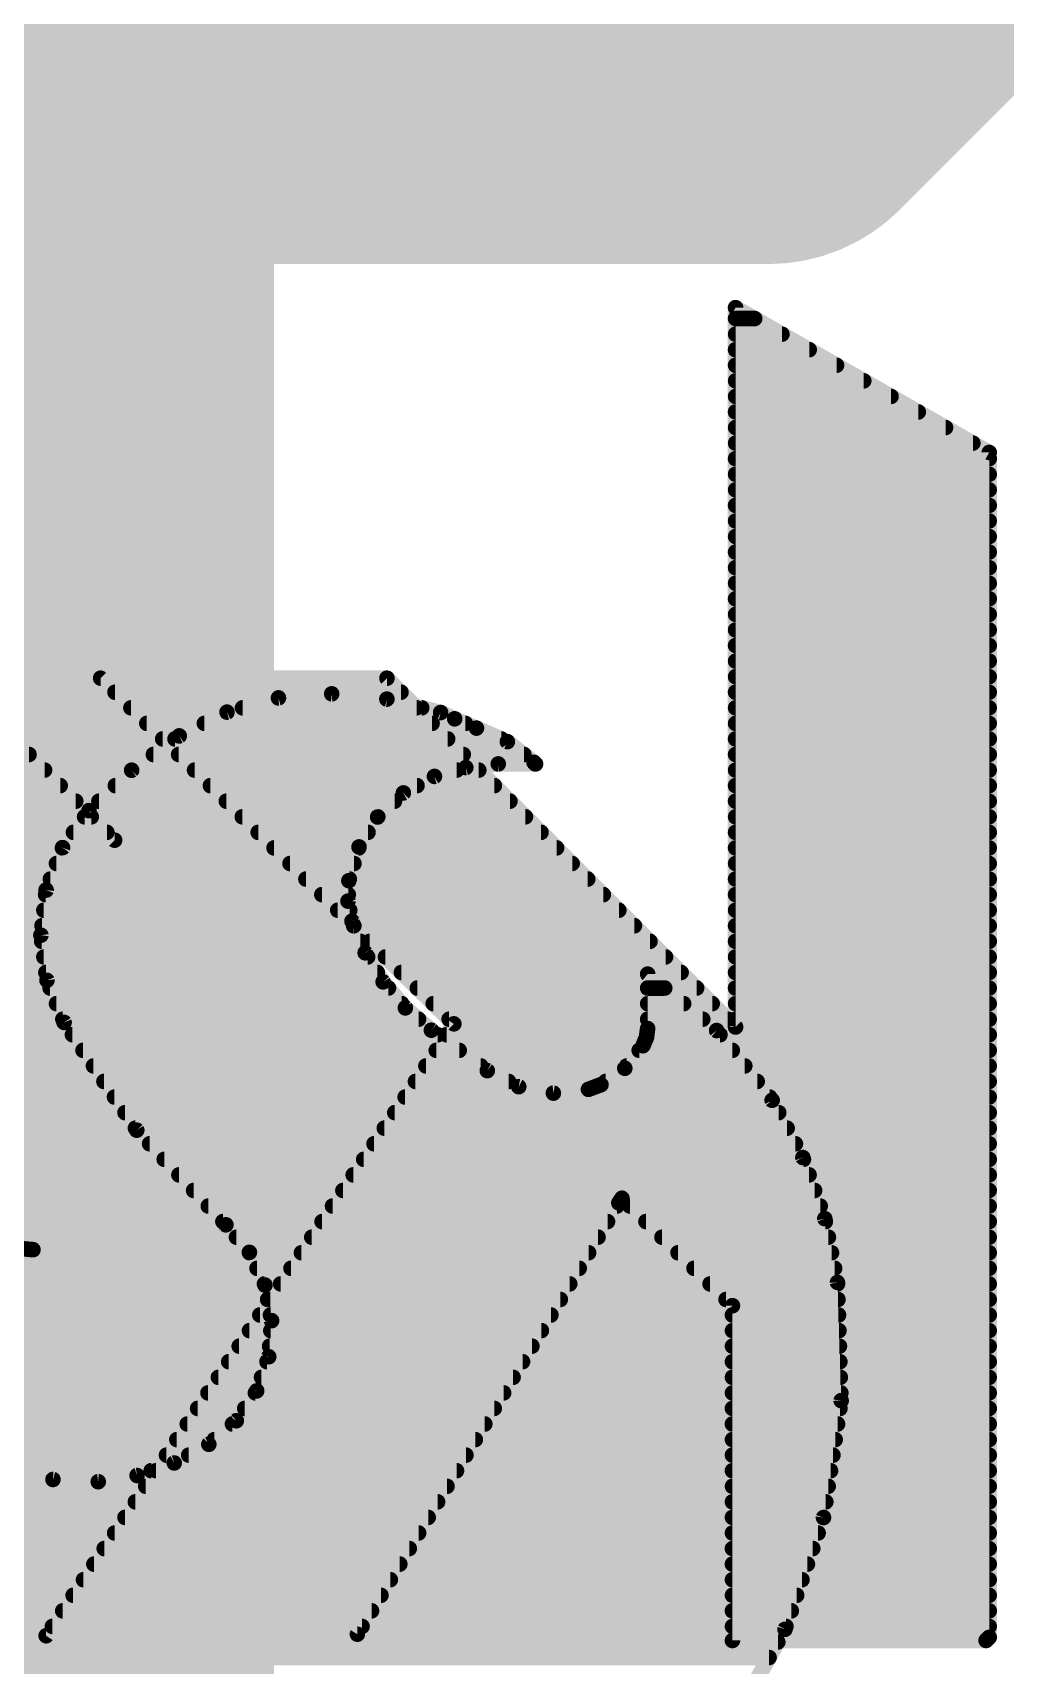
# Model space of a CAD drawing. Extents: x -19.1 to 20.4, y -11.4 to 20.4.
# Drawn here: x 4.991 to 6.578, y 9.792 to 12.455 of the extents above; entities that cross this region are included whole.
import ezdxf

# ---------------------------------------------------------------- set-up
doc = ezdxf.new("R2010")
doc.units = 0
for name, color, linetype in [('1', 12, 'CONTINUOUS'), ('16', 132, 'CONTINUOUS'), ('21', 41, 'CONTINUOUS'), ('22', 40, 'CONTINUOUS')]:
    doc.layers.add(name, color=color, linetype=linetype)

msp = doc.modelspace()

# ---------------------------------------------------------------- linework, layer by layer
at = {"layer": '1', "const_width": 0.6096}
for points in [[(6.1913, 12.3825), (7.7563, 13.9475)], [(2.8575, 12.3825), (6.1913, 12.3825)]]:
    msp.add_lwpolyline(points, dxfattribs=at)
at = {"layer": '1', "const_width": 0.3048}
for points in [[(6.1913, 12.2301, 1), (6.1913, 12.5349)], [(6.0835, 12.4903, 1), (6.2991, 12.2747)]]:
    msp.add_lwpolyline(points, format="xyb", dxfattribs=at)
at = {"layer": '16', "const_width": 0.6096}
msp.add_lwpolyline([(5.08, 7.62), (5.08, 14.605)], dxfattribs=at)
at = {"layer": '21', "const_width": 0.0254}
for points in [[(5.3919, 11.37), (5.3079, 11.3468)], [(5.4788, 11.3766), (5.3919, 11.37)], [(5.5689, 11.3681), (5.4788, 11.3766)], [(5.6566, 11.3461), (5.5689, 11.3681)], [(5.3079, 11.3468), (5.2299, 11.308)], [(5.3332, 11.3538), (5.6258, 11.3538)], [(5.6795, 11.3359), (5.6566, 11.3461)], [(5.7151, 11.3207), (5.6795, 11.3359)], [(5.2299, 11.308), (5.1522, 11.252)], [(5.2709, 11.3284), (5.6971, 11.3284)], [(5.7655, 11.2986), (5.7151, 11.3207)], [(5.223, 11.303), (5.7555, 11.303)], [(5.809, 11.2648), (5.7655, 11.2986)], [(5.1877, 11.2776), (5.7925, 11.2776)], [(5.6465, 11.2419), (5.6977, 11.2564)], [(5.6977, 11.2564), (5.7506, 11.2623)], [(5.7506, 11.2623), (5.8116, 11.2623)], [(5.8115, 11.2623), (5.809, 11.2648)], [(5.8116, 11.2623), (5.8115, 11.2623)], [(5.1522, 11.252), (5.0826, 11.1861)], [(5.1525, 11.2522), (5.6829, 11.2522)], [(5.5957, 11.2149), (5.6465, 11.2419)], [(5.0988, 11.2014), (5.5813, 11.2014)], [(5.1256, 11.2268), (5.6181, 11.2268)], [(5.5537, 11.1757), (5.5957, 11.2149)], [(5.0826, 11.1861), (5.0395, 11.1257)], [(5.0754, 11.176), (5.5541, 11.176)], [(5.5234, 11.1268), (5.5537, 11.1757)], [(5.0572, 11.1506), (5.5381, 11.1506)], [(5.0395, 11.1257), (5.0127, 11.0565)], [(5.0393, 11.1252), (5.5229, 11.1252)], [(5.5068, 11.0718), (5.5234, 11.1268)], [(5.0295, 11.0998), (5.5152, 11.0998)], [(5.0196, 11.0744), (5.5076, 11.0744)], [(5.5054, 11.0384), (5.5068, 11.0718)], [(5.0127, 11.0565), (5.0041, 10.9828)], [(5.0118, 11.049), (5.5058, 11.049)], [(5.0089, 11.0236), (5.5083, 11.0236)], [(5.5119, 11.0057), (5.5054, 11.0384)], [(5.0059, 10.9982), (5.515, 10.9982)], [(5.5334, 10.9542), (5.5119, 11.0057)], [(5.0041, 10.9828), (5.014, 10.9093)], [(5.0054, 10.9728), (5.5256, 10.9728)], [(5.0089, 10.9474), (5.5376, 10.9474)], [(5.5627, 10.9067), (5.5334, 10.9542)], [(5.0123, 10.922), (5.5533, 10.922)], [(5.014, 10.9093), (5.042, 10.8406)], [(6.1071, 10.8273), (5.9945, 10.9194)], [(5.9945, 10.9194), (5.9945, 10.8305)], [(5.0192, 10.8966), (5.5714, 10.8966)], [(5.599, 10.8643), (5.5627, 10.9067)], [(5.9945, 10.8966), (6.0224, 10.8966)], [(5.0295, 10.8712), (5.5931, 10.8712)], [(5.6414, 10.8279), (5.599, 10.8643)], [(5.9945, 10.8712), (6.0534, 10.8712)], [(5.0399, 10.8458), (5.6206, 10.8458)], [(5.042, 10.8406), (5.1606, 10.6648)], [(5.7328, 10.7619), (5.6414, 10.8279)], [(5.9945, 10.8305), (5.9925, 10.816)], [(5.9945, 10.8458), (6.0845, 10.8458)], [(5.0556, 10.8204), (5.6518, 10.8204)], [(5.9868, 10.8025), (5.9572, 10.7658)], [(5.9925, 10.816), (5.9868, 10.8025)], [(5.9931, 10.8204), (6.1126, 10.8204)], [(6.1977, 10.7136), (6.1071, 10.8273)], [(5.0728, 10.795), (5.687, 10.795)], [(5.9807, 10.795), (6.1328, 10.795)], [(5.0899, 10.7696), (5.7221, 10.7696)], [(5.7841, 10.7357), (5.7328, 10.7619)], [(5.9572, 10.7658), (5.9183, 10.739)], [(5.9602, 10.7696), (6.1531, 10.7696)], [(5.107, 10.7442), (5.7675, 10.7442)], [(5.8407, 10.7253), (5.7841, 10.7357)], [(5.8979, 10.7314), (5.8407, 10.7253)], [(5.9183, 10.739), (5.8979, 10.7314)], [(5.9258, 10.7442), (6.1733, 10.7442)], [(5.1242, 10.7188), (6.1936, 10.7188)], [(6.2478, 10.6202), (6.1977, 10.7136)], [(5.1413, 10.6934), (6.2085, 10.6934)], [(5.1584, 10.668), (6.2222, 10.668)], [(5.1606, 10.6648), (5.3061, 10.5104)], [(5.1815, 10.6426), (6.2358, 10.6426)], [(5.2054, 10.6172), (6.2489, 10.6172)], [(6.2836, 10.5204), (6.2478, 10.6202)], [(5.2294, 10.5918), (6.258, 10.5918)], [(5.2533, 10.5664), (6.2671, 10.5664)], [(5.2773, 10.541), (6.2762, 10.541)], [(5.3012, 10.5156), (6.2846, 10.5156)], [(5.3061, 10.5104), (5.3444, 10.4655)], [(6.3043, 10.4164), (6.2836, 10.5204)], [(5.3233, 10.4902), (6.2896, 10.4902)], [(4.9912, 10.4698), (4.9429, 10.4774)], [(4.9735, 10.4715), (4.9912, 10.4698)], [(5.3444, 10.4655), (5.3699, 10.4122)], [(5.3447, 10.4648), (6.2947, 10.4648)], [(5.3569, 10.4394), (6.2997, 10.4394)], [(5.369, 10.414), (6.3044, 10.414)], [(5.3699, 10.4122), (5.3806, 10.3541)], [(6.3103, 10.2236), (6.3043, 10.4164)], [(5.3742, 10.3886), (6.3052, 10.3886)], [(5.3806, 10.3541), (5.376, 10.2952)], [(5.3789, 10.3632), (6.306, 10.3632)], [(5.3794, 10.3378), (6.3068, 10.3378)], [(5.376, 10.2952), (5.3564, 10.2395)], [(5.3774, 10.3124), (6.3076, 10.3124)], [(5.3732, 10.287), (6.3083, 10.287)], [(5.3642, 10.2616), (6.3091, 10.2616)], [(5.3564, 10.2395), (5.323, 10.1908)], [(5.3541, 10.2362), (6.3099, 10.2362)], [(6.2815, 10.0329), (6.3103, 10.2236)], [(5.323, 10.1908), (5.2782, 10.1523)], [(5.3368, 10.2108), (6.3084, 10.2108)], [(5.3168, 10.1854), (6.3045, 10.1854)], [(5.2782, 10.1523), (5.2218, 10.1219)], [(5.2872, 10.16), (6.3007, 10.16)], [(5.0238, 10.095), (4.953, 10.1166)], [(5.2218, 10.1219), (5.1611, 10.1014)], [(5.1842, 10.1092), (6.293, 10.1092)], [(5.2454, 10.1346), (6.2969, 10.1346)], [(4.4451, 10.0838), (6.2892, 10.0838)], [(5.0978, 10.0913), (5.0238, 10.095)], [(5.1611, 10.1014), (5.0978, 10.0913)], [(4.4451, 10.0584), (6.2853, 10.0584)], [(4.4451, 10.033), (6.2815, 10.033)], [(6.2187, 9.8505), (6.2815, 10.0329)], [(4.4451, 10.0076), (6.2728, 10.0076)], [(4.4451, 9.9822), (6.264, 9.9822)], [(4.4451, 9.9568), (6.2553, 9.9568)], [(4.4451, 9.9314), (6.2465, 9.9314)], [(4.4451, 9.906), (6.2378, 9.906)], [(4.4451, 9.8806), (6.229, 9.8806)], [(4.4451, 9.8552), (6.2203, 9.8552)], [(6.124, 9.6824), (6.2187, 9.8505)], [(4.4451, 9.8298), (6.207, 9.8298)], [(4.4451, 9.8044), (6.1927, 9.8044)]]:
    msp.add_lwpolyline(points, dxfattribs=at)
at = {"layer": '21', "const_width": 0.0127}
for points in [[(5.3914, 11.3763, 1), (5.3924, 11.3636)], [(5.3936, 11.3639, 1), (5.3902, 11.3761)], [(5.4794, 11.3829, 1), (5.4782, 11.3703)], [(5.4793, 11.3703, 1), (5.4783, 11.3829)], [(5.5704, 11.3742, 1), (5.5673, 11.3619)], [(5.5682, 11.3617, 1), (5.5695, 11.3744)], [(5.3062, 11.3529, 1), (5.3096, 11.3407)], [(5.3107, 11.3411, 1), (5.3051, 11.3525)], [(5.3332, 11.3601, 1), (5.3332, 11.3475)], [(5.6258, 11.3475, 1), (5.6258, 11.3601)], [(5.6592, 11.3519, 1), (5.654, 11.3403)], [(5.6551, 11.3399, 1), (5.6581, 11.3523)], [(5.682, 11.3417, 1), (5.677, 11.3301)], [(5.6769, 11.3301, 1), (5.6821, 11.3417)], [(5.2271, 11.3137, 1), (5.2327, 11.3023)], [(5.2336, 11.3028, 1), (5.2262, 11.3132)], [(5.2709, 11.3347, 1), (5.2709, 11.3221)], [(5.6971, 11.3221, 1), (5.6971, 11.3347)], [(5.7176, 11.3265, 1), (5.7126, 11.3149)], [(5.7126, 11.3149, 1), (5.7176, 11.3265)], [(5.223, 11.3094, 1), (5.223, 11.2967)], [(5.7555, 11.2967, 1), (5.7555, 11.3094)], [(5.7694, 11.3036, 1), (5.7616, 11.2936)], [(5.763, 11.2928, 1), (5.7681, 11.3044)], [(5.1877, 11.284, 1), (5.1877, 11.2713)], [(5.697, 11.2627, 1), (5.6984, 11.2501)], [(5.6994, 11.2503, 1), (5.696, 11.2625)], [(5.7506, 11.2686, 1), (5.7506, 11.256)], [(5.7513, 11.256, 1), (5.7499, 11.2686)], [(5.7925, 11.2713, 1), (5.7925, 11.284)], [(5.8135, 11.2693, 1), (5.8045, 11.2603)], [(5.8051, 11.2598, 1), (5.8129, 11.2698)], [(5.8115, 11.2686, 1), (5.8115, 11.256)], [(5.807, 11.2578, 1), (5.816, 11.2668)], [(5.8116, 11.256, 1), (5.8116, 11.2686)], [(5.8116, 11.256, 1), (5.8116, 11.2686)], [(5.1485, 11.2571, 1), (5.1559, 11.2468)], [(5.1525, 11.2585, 1), (5.1525, 11.2459)], [(5.1566, 11.2473, 1), (5.1478, 11.2566)], [(5.6448, 11.248, 1), (5.6482, 11.2358)], [(5.6495, 11.2363, 1), (5.6435, 11.2475)], [(5.6829, 11.2459, 1), (5.6829, 11.2585)], [(5.0988, 11.2078, 1), (5.0988, 11.1951)], [(5.1256, 11.2332, 1), (5.1256, 11.2205)], [(5.5813, 11.1951, 1), (5.5813, 11.2078)], [(5.5928, 11.2205, 1), (5.5987, 11.2093)], [(5.6001, 11.2103, 1), (5.5914, 11.2196)], [(5.6181, 11.2205, 1), (5.6181, 11.2332)], [(5.0754, 11.1823, 1), (5.0754, 11.1697)], [(5.0782, 11.1907, 1), (5.087, 11.1815)], [(5.0878, 11.1824, 1), (5.0774, 11.1898)], [(5.5591, 11.1723, 1), (5.5483, 11.179)], [(5.5541, 11.1697, 1), (5.5541, 11.1823)], [(5.0572, 11.157, 1), (5.0572, 11.1443)], [(5.5381, 11.1443, 1), (5.5381, 11.157)], [(5.5494, 11.1803, 1), (5.5581, 11.171)], [(5.0393, 11.1316, 1), (5.0393, 11.1189)], [(5.0343, 11.1294, 1), (5.0446, 11.122)], [(5.0454, 11.1234, 1), (5.0335, 11.128)], [(5.518, 11.1302, 1), (5.5288, 11.1235)], [(5.5295, 11.125, 1), (5.5173, 11.1287)], [(5.5229, 11.1189, 1), (5.5229, 11.1316)], [(5.0295, 11.1061, 1), (5.0295, 11.0935)], [(5.5152, 11.0935, 1), (5.5152, 11.1061)], [(5.0196, 11.0808, 1), (5.0196, 11.0681)], [(5.5131, 11.0715, 1), (5.5005, 11.0721)], [(5.5076, 11.0681, 1), (5.5076, 11.0808)], [(5.0118, 11.0554, 1), (5.0118, 11.0427)], [(5.019, 11.0558, 1), (5.0064, 11.0573)], [(5.0068, 11.0588, 1), (5.0187, 11.0542)], [(5.5007, 11.0736, 1), (5.5129, 11.07)], [(5.5058, 11.0427, 1), (5.5058, 11.0554)], [(5.0089, 11.0299, 1), (5.0089, 11.0173)], [(5.499, 11.0387, 1), (5.5117, 11.0382)], [(5.5116, 11.0397, 1), (5.4992, 11.0372)], [(5.5083, 11.0173, 1), (5.5083, 11.0299)], [(5.0059, 11.0046, 1), (5.0059, 10.9919)], [(5.5178, 11.0081, 1), (5.506, 11.0033)], [(5.5057, 11.0045, 1), (5.5181, 11.0069)], [(5.515, 10.9919, 1), (5.515, 11.0046)], [(5.0104, 10.9837, 1), (4.9978, 10.982)], [(4.9978, 10.9836, 1), (5.0104, 10.9821)], [(5.0054, 10.9792, 1), (5.0054, 10.9665)], [(5.5256, 10.9665, 1), (5.5256, 10.9792)], [(5.0089, 10.9537, 1), (5.0089, 10.9411)], [(5.5388, 10.9575, 1), (5.528, 10.9509)], [(5.5275, 10.9517, 1), (5.5392, 10.9566)], [(5.5376, 10.9411, 1), (5.5376, 10.9537)], [(5.0123, 10.9284, 1), (5.0123, 10.9157)], [(5.0199, 10.9117, 1), (5.0082, 10.9069)], [(5.5533, 10.9157, 1), (5.5533, 10.9284)], [(5.9985, 10.9243, 1), (5.9905, 10.9145)], [(6.0009, 10.9194, 1), (5.9882, 10.9194)], [(5.0077, 10.9085, 1), (5.0203, 10.9102)], [(5.0192, 10.903, 1), (5.0192, 10.8903)], [(5.5675, 10.9108, 1), (5.5579, 10.9026)], [(5.5573, 10.9034, 1), (5.5681, 10.91)], [(5.5714, 10.8903, 1), (5.5714, 10.903)], [(5.9945, 10.903, 1), (5.9945, 10.8903)], [(6.0224, 10.8903, 1), (6.0224, 10.903)], [(5.0295, 10.8775, 1), (5.0295, 10.8649)], [(5.6032, 10.8691, 1), (5.5949, 10.8595)], [(5.5931, 10.8649, 1), (5.5931, 10.8775)], [(5.5942, 10.8602, 1), (5.6039, 10.8684)], [(5.9945, 10.8775, 1), (5.9945, 10.8649)], [(6.0534, 10.8649, 1), (6.0534, 10.8775)], [(5.0399, 10.8521, 1), (5.0399, 10.8395)], [(5.0473, 10.8442, 1), (5.0367, 10.837)], [(5.0361, 10.8382, 1), (5.0479, 10.843)], [(5.6206, 10.8395, 1), (5.6206, 10.8521)], [(5.6451, 10.833, 1), (5.6377, 10.8228)], [(5.9945, 10.8521, 1), (5.9945, 10.8395)], [(6.0008, 10.8296, 1), (5.9882, 10.8314)], [(6.0845, 10.8395, 1), (6.0845, 10.8521)], [(5.0556, 10.8268, 1), (5.0556, 10.8141)], [(5.6373, 10.8231, 1), (5.6455, 10.8327)], [(5.6518, 10.8141, 1), (5.6518, 10.8268)], [(5.9917, 10.7985, 1), (5.9819, 10.8065)], [(5.9862, 10.8168, 1), (5.9988, 10.8151)], [(5.9984, 10.8135, 1), (5.9867, 10.8185)], [(5.9931, 10.8268, 1), (5.9931, 10.8141)], [(5.9882, 10.8305, 1), (6.0009, 10.8305)], [(6.112, 10.8313, 1), (6.1021, 10.8234)], [(6.103, 10.8224, 1), (6.1111, 10.8322)], [(6.1126, 10.8141, 1), (6.1126, 10.8268)], [(5.0728, 10.8013, 1), (5.0728, 10.7887)], [(5.687, 10.7887, 1), (5.687, 10.8013)], [(5.9807, 10.8013, 1), (5.9807, 10.7887)], [(5.981, 10.805, 1), (5.9926, 10.8)], [(6.1328, 10.7887, 1), (6.1328, 10.8013)], [(5.0899, 10.7759, 1), (5.0899, 10.7633)], [(5.7221, 10.7633, 1), (5.7221, 10.7759)], [(5.7357, 10.7676, 1), (5.7299, 10.7562)], [(5.7291, 10.7568, 1), (5.7365, 10.767)], [(5.9522, 10.7698, 1), (5.9621, 10.7618)], [(5.9608, 10.7605, 1), (5.9536, 10.771)], [(5.9602, 10.7759, 1), (5.9602, 10.7633)], [(6.1531, 10.7633, 1), (6.1531, 10.7759)], [(5.107, 10.7506, 1), (5.107, 10.7379)], [(5.7675, 10.7379, 1), (5.7675, 10.7506)], [(5.7852, 10.742, 1), (5.7829, 10.7295)], [(5.7812, 10.7301, 1), (5.787, 10.7414)], [(5.84, 10.7316, 1), (5.8413, 10.7189)], [(5.8395, 10.719, 1), (5.8418, 10.7315)], [(5.8957, 10.7374, 1), (5.9001, 10.7254)], [(5.8986, 10.7251, 1), (5.8972, 10.7377)], [(5.9147, 10.7442, 1), (5.9219, 10.7338)], [(5.9205, 10.733, 1), (5.9161, 10.745)], [(5.9258, 10.7506, 1), (5.9258, 10.7379)], [(6.1733, 10.7379, 1), (6.1733, 10.7506)], [(5.1242, 10.7251, 1), (5.1242, 10.7125)], [(6.2033, 10.7166, 1), (6.1921, 10.7106)], [(6.1927, 10.7096, 1), (6.2027, 10.7176)], [(6.1936, 10.7125, 1), (6.1936, 10.7251)], [(5.1413, 10.6997, 1), (5.1413, 10.6871)], [(5.1584, 10.6744, 1), (5.1584, 10.6617)], [(6.2085, 10.6871, 1), (6.2085, 10.6997)], [(6.2222, 10.6617, 1), (6.2222, 10.6744)], [(5.1652, 10.6691, 1), (5.156, 10.6604)], [(5.1554, 10.6612, 1), (5.1659, 10.6683)], [(5.1815, 10.6489, 1), (5.1815, 10.6363)], [(6.2358, 10.6363, 1), (6.2358, 10.6489)], [(5.2054, 10.6235, 1), (5.2054, 10.6109)], [(6.2538, 10.6223, 1), (6.2419, 10.618)], [(6.2422, 10.6172, 1), (6.2534, 10.6232)], [(6.2489, 10.6109, 1), (6.2489, 10.6235)], [(5.2294, 10.5982, 1), (5.2294, 10.5855)], [(6.258, 10.5855, 1), (6.258, 10.5982)], [(5.2533, 10.5727, 1), (5.2533, 10.5601)], [(6.2671, 10.5601, 1), (6.2671, 10.5727)], [(5.2773, 10.5473, 1), (5.2773, 10.5347)], [(6.2762, 10.5347, 1), (6.2762, 10.5473)], [(5.3012, 10.522, 1), (5.3012, 10.5093)], [(5.3109, 10.5145, 1), (5.3013, 10.5063)], [(5.3015, 10.506, 1), (5.3107, 10.5148)], [(6.2899, 10.5216, 1), (6.2774, 10.5191)], [(6.2777, 10.5182, 1), (6.2896, 10.5225)], [(6.2846, 10.5093, 1), (6.2846, 10.522)], [(5.3233, 10.4965, 1), (5.3233, 10.4839)], [(6.2896, 10.4839, 1), (6.2896, 10.4965)], [(4.9902, 10.4635, 1), (4.9922, 10.4761)], [(4.9906, 10.4635, 1), (4.9918, 10.4761)], [(5.3502, 10.4682, 1), (5.3387, 10.4627)], [(5.3447, 10.4711, 1), (5.3447, 10.4585)], [(5.3396, 10.4613, 1), (5.3493, 10.4696)], [(6.2947, 10.4585, 1), (6.2947, 10.4711)], [(5.3569, 10.4458, 1), (5.3569, 10.4331)], [(6.2997, 10.4331, 1), (6.2997, 10.4458)], [(5.369, 10.4203, 1), (5.369, 10.4077)], [(5.3761, 10.4133, 1), (5.3636, 10.411)], [(5.3641, 10.4094, 1), (5.3756, 10.4149)], [(6.3106, 10.4166, 1), (6.298, 10.4162)], [(6.2981, 10.4152, 1), (6.3105, 10.4176)], [(6.3044, 10.4077, 1), (6.3044, 10.4203)], [(5.3742, 10.3949, 1), (5.3742, 10.3823)], [(6.3052, 10.3823, 1), (6.3052, 10.3949)], [(5.3789, 10.3696, 1), (5.3789, 10.3569)], [(5.387, 10.3536, 1), (5.3743, 10.3546)], [(5.3744, 10.3529, 1), (5.3869, 10.3552)], [(6.306, 10.3569, 1), (6.306, 10.3696)], [(5.3794, 10.3441, 1), (5.3794, 10.3315)], [(6.3068, 10.3315, 1), (6.3068, 10.3441)], [(5.382, 10.2931, 1), (5.3701, 10.2973)], [(5.3774, 10.3187, 1), (5.3774, 10.3061)], [(6.3076, 10.3061, 1), (6.3076, 10.3187)], [(5.3732, 10.2934, 1), (5.3732, 10.2807)], [(5.3697, 10.2957, 1), (5.3824, 10.2947)], [(6.3083, 10.2807, 1), (6.3083, 10.2934)], [(5.3642, 10.2679, 1), (5.3642, 10.2553)], [(6.3091, 10.2553, 1), (6.3091, 10.2679)], [(5.3541, 10.2425, 1), (5.3541, 10.2299)], [(5.3504, 10.2416, 1), (5.3624, 10.2374)], [(5.3616, 10.2359, 1), (5.3512, 10.2431)], [(6.304, 10.2234, 1), (6.3167, 10.2238)], [(6.3166, 10.2226, 1), (6.3041, 10.2245)], [(6.3099, 10.2299, 1), (6.3099, 10.2425)], [(5.3272, 10.1859, 1), (5.3189, 10.1956)], [(5.3368, 10.2172, 1), (5.3368, 10.2045)], [(6.3084, 10.2045, 1), (6.3084, 10.2172)], [(5.3168, 10.1918, 1), (5.3168, 10.1791)], [(5.3178, 10.1943, 1), (5.3283, 10.1872)], [(6.3045, 10.1791, 1), (6.3045, 10.1918)], [(5.2741, 10.1571, 1), (5.2823, 10.1475)], [(5.2812, 10.1467, 1), (5.2752, 10.1579)], [(5.2872, 10.1663, 1), (5.2872, 10.1537)], [(6.3007, 10.1537, 1), (6.3007, 10.1663)], [(5.1842, 10.1156, 1), (5.1842, 10.1029)], [(5.2188, 10.1275, 1), (5.2248, 10.1163)], [(5.2238, 10.1159, 1), (5.2198, 10.1279)], [(5.2454, 10.141, 1), (5.2454, 10.1283)], [(6.293, 10.1029, 1), (6.293, 10.1156)], [(6.2969, 10.1283, 1), (6.2969, 10.141)], [(5.0242, 10.1013, 1), (5.0235, 10.0886)], [(5.022, 10.0889, 1), (5.0257, 10.101)], [(5.0968, 10.0976, 1), (5.0988, 10.085)], [(5.0975, 10.085, 1), (5.0981, 10.0976)], [(5.1591, 10.1074, 1), (5.1631, 10.0954)], [(5.1621, 10.0951, 1), (5.1601, 10.1076)], [(6.2892, 10.0775, 1), (6.2892, 10.0901)], [(6.2853, 10.0521, 1), (6.2853, 10.0648)], [(6.2875, 10.0308, 1), (6.2755, 10.0349)], [(6.2815, 10.0267, 1), (6.2815, 10.0394)], [(6.2728, 10.0013, 1), (6.2728, 10.0139)], [(6.2752, 10.0338, 1), (6.2878, 10.0319)], [(6.264, 9.9759, 1), (6.264, 9.9886)], [(6.2553, 9.9505, 1), (6.2553, 9.9632)], [(6.2465, 9.9251, 1), (6.2465, 9.9377)], [(6.2378, 9.8997, 1), (6.2378, 9.9123)], [(6.229, 9.8743, 1), (6.229, 9.887)], [(6.2127, 9.8525, 1), (6.2247, 9.8484)], [(6.2242, 9.8474, 1), (6.2131, 9.8536)], [(6.2203, 9.8489, 1), (6.2203, 9.8615)], [(6.207, 9.8235, 1), (6.207, 9.8361)], [(6.1927, 9.7981, 1), (6.1927, 9.8108)]]:
    msp.add_lwpolyline(points, format="xyb", dxfattribs=at)
at = {"layer": '22', "const_width": 0.0127}
for points in [[(6.1444, 12.0066, 1), (6.1316, 12.0066)], [(6.1411, 12.0121, 1), (6.1349, 12.0011)], [(6.138, 11.9952, 1), (6.138, 11.9825)], [(6.1692, 11.9825, 1), (6.1692, 11.9952)], [(6.138, 11.9697, 1), (6.138, 11.9571)], [(6.2137, 11.9571, 1), (6.2137, 11.9697)], [(6.138, 11.9444, 1), (6.138, 11.9317)], [(6.2582, 11.9317, 1), (6.2582, 11.9444)], [(6.138, 11.919, 1), (6.138, 11.9063)], [(6.3028, 11.9063, 1), (6.3028, 11.919)], [(6.138, 11.8935, 1), (6.138, 11.8809)], [(6.3473, 11.8809, 1), (6.3473, 11.8935)], [(6.138, 11.8681, 1), (6.138, 11.8555)], [(6.3918, 11.8555, 1), (6.3918, 11.8681)], [(6.138, 11.8428, 1), (6.138, 11.8301)], [(6.4363, 11.8301, 1), (6.4363, 11.8428)], [(6.138, 11.8173, 1), (6.138, 11.8047)], [(6.4808, 11.8047, 1), (6.4808, 11.8173)], [(6.138, 11.7919, 1), (6.138, 11.7793)], [(6.138, 11.7666, 1), (6.138, 11.7539)], [(6.5254, 11.7793, 1), (6.5254, 11.7919)], [(6.5584, 11.7704, 1), (6.5457, 11.7704)], [(6.5489, 11.7649, 1), (6.5551, 11.7759)], [(6.552, 11.7539, 1), (6.552, 11.7666)], [(6.138, 11.7411, 1), (6.138, 11.7285)], [(6.552, 11.7285, 1), (6.552, 11.7411)], [(6.138, 11.7157, 1), (6.138, 11.7031)], [(6.552, 11.7031, 1), (6.552, 11.7157)], [(6.138, 11.6904, 1), (6.138, 11.6777)], [(6.552, 11.6777, 1), (6.552, 11.6904)], [(6.138, 11.6649, 1), (6.138, 11.6523)], [(6.552, 11.6523, 1), (6.552, 11.6649)], [(6.138, 11.6395, 1), (6.138, 11.6269)], [(6.552, 11.6269, 1), (6.552, 11.6395)], [(6.138, 11.6142, 1), (6.138, 11.6015)], [(6.552, 11.6015, 1), (6.552, 11.6142)], [(6.138, 11.5887, 1), (6.138, 11.5761)], [(6.552, 11.5761, 1), (6.552, 11.5887)], [(6.138, 11.5633, 1), (6.138, 11.5507)], [(6.552, 11.5507, 1), (6.552, 11.5633)], [(6.138, 11.538, 1), (6.138, 11.5253)], [(6.552, 11.5253, 1), (6.552, 11.538)], [(6.138, 11.5125, 1), (6.138, 11.4999)], [(6.552, 11.4999, 1), (6.552, 11.5125)], [(6.138, 11.4871, 1), (6.138, 11.4745)], [(6.552, 11.4745, 1), (6.552, 11.4871)], [(6.138, 11.4618, 1), (6.138, 11.4491)], [(6.552, 11.4491, 1), (6.552, 11.4618)], [(6.138, 11.4363, 1), (6.138, 11.4237)], [(6.552, 11.4237, 1), (6.552, 11.4363)], [(5.1016, 11.4085, 1), (5.1016, 11.3958)], [(5.106, 11.4066, 1), (5.0972, 11.3976)], [(5.5735, 11.4066, 1), (5.5645, 11.3976)], [(5.569, 11.3958, 1), (5.569, 11.4085)], [(6.138, 11.4109, 1), (6.138, 11.3983)], [(6.552, 11.3983, 1), (6.552, 11.4109)], [(5.125, 11.3856, 1), (5.125, 11.3729)], [(5.5919, 11.3729, 1), (5.5919, 11.3856)], [(6.138, 11.3856, 1), (6.138, 11.3729)], [(6.552, 11.3729, 1), (6.552, 11.3856)], [(5.151, 11.3601, 1), (5.151, 11.3475)], [(5.6173, 11.3475, 1), (5.6173, 11.3601)], [(6.138, 11.3601, 1), (6.138, 11.3475)], [(6.552, 11.3475, 1), (6.552, 11.3601)], [(5.177, 11.3347, 1), (5.177, 11.3221)], [(5.6427, 11.3221, 1), (5.6427, 11.3347)], [(6.138, 11.3347, 1), (6.138, 11.3221)], [(6.552, 11.3221, 1), (6.552, 11.3347)], [(5.2029, 11.3094, 1), (5.2029, 11.2967)], [(5.6681, 11.2967, 1), (5.6681, 11.3094)], [(6.138, 11.3094, 1), (6.138, 11.2967)], [(6.552, 11.2967, 1), (6.552, 11.3094)], [(4.9848, 11.2713, 1), (4.9848, 11.284)], [(5.2289, 11.284, 1), (5.2289, 11.2713)], [(5.6935, 11.2713, 1), (5.6935, 11.284)], [(6.138, 11.284, 1), (6.138, 11.2713)], [(6.552, 11.2713, 1), (6.552, 11.284)], [(5.0102, 11.2459, 1), (5.0102, 11.2585)], [(5.2549, 11.2585, 1), (5.2549, 11.2459)], [(5.7189, 11.2459, 1), (5.7189, 11.2585)], [(6.138, 11.2585, 1), (6.138, 11.2459)], [(6.552, 11.2459, 1), (6.552, 11.2585)], [(5.0356, 11.2205, 1), (5.0356, 11.2332)], [(5.061, 11.1951, 1), (5.061, 11.2078)], [(5.2808, 11.2332, 1), (5.2808, 11.2205)], [(5.3068, 11.2078, 1), (5.3068, 11.1951)], [(5.7443, 11.2205, 1), (5.7443, 11.2332)], [(5.7697, 11.1951, 1), (5.7697, 11.2078)], [(6.138, 11.2332, 1), (6.138, 11.2205)], [(6.138, 11.2078, 1), (6.138, 11.1951)], [(6.552, 11.2205, 1), (6.552, 11.2332)], [(6.552, 11.1951, 1), (6.552, 11.2078)], [(5.0864, 11.1697, 1), (5.0864, 11.1823)], [(5.3328, 11.1823, 1), (5.3328, 11.1697)], [(5.7951, 11.1697, 1), (5.7951, 11.1823)], [(6.138, 11.1823, 1), (6.138, 11.1697)], [(6.552, 11.1697, 1), (6.552, 11.1823)], [(5.1118, 11.1443, 1), (5.1118, 11.157)], [(5.3588, 11.157, 1), (5.3588, 11.1443)], [(5.8205, 11.1443, 1), (5.8205, 11.157)], [(6.138, 11.157, 1), (6.138, 11.1443)], [(6.552, 11.1443, 1), (6.552, 11.157)], [(5.12, 11.1334, 1), (5.129, 11.1424)], [(5.1245, 11.1316, 1), (5.1245, 11.1442)], [(5.3847, 11.1316, 1), (5.3847, 11.1189)], [(5.8459, 11.1189, 1), (5.8459, 11.1316)], [(6.138, 11.1316, 1), (6.138, 11.1189)], [(6.552, 11.1189, 1), (6.552, 11.1316)], [(5.4107, 11.1061, 1), (5.4107, 11.0935)], [(5.8713, 11.0935, 1), (5.8713, 11.1061)], [(6.138, 11.1061, 1), (6.138, 11.0935)], [(6.552, 11.0935, 1), (6.552, 11.1061)], [(5.4367, 11.0808, 1), (5.4367, 11.0681)], [(5.8967, 11.0681, 1), (5.8967, 11.0808)], [(6.138, 11.0808, 1), (6.138, 11.0681)], [(6.552, 11.0681, 1), (6.552, 11.0808)], [(5.4627, 11.0554, 1), (5.4627, 11.0427)], [(5.9221, 11.0427, 1), (5.9221, 11.0554)], [(6.138, 11.0554, 1), (6.138, 11.0427)], [(6.552, 11.0427, 1), (6.552, 11.0554)], [(5.4886, 11.0299, 1), (5.4886, 11.0173)], [(5.9475, 11.0173, 1), (5.9475, 11.0299)], [(6.138, 11.0299, 1), (6.138, 11.0173)], [(6.552, 11.0173, 1), (6.552, 11.0299)], [(5.5146, 11.0046, 1), (5.5146, 10.9919)], [(5.9729, 10.9919, 1), (5.9729, 11.0046)], [(6.138, 11.0046, 1), (6.138, 10.9919)], [(6.552, 10.9919, 1), (6.552, 11.0046)], [(5.5406, 10.9792, 1), (5.5406, 10.9665)], [(5.9983, 10.9665, 1), (5.9983, 10.9792)], [(6.138, 10.9792, 1), (6.138, 10.9665)], [(6.552, 10.9665, 1), (6.552, 10.9792)], [(5.5665, 10.9537, 1), (5.5665, 10.9411)], [(6.0237, 10.9411, 1), (6.0237, 10.9537)], [(6.138, 10.9537, 1), (6.138, 10.9411)], [(6.552, 10.9411, 1), (6.552, 10.9537)], [(5.5925, 10.9284, 1), (5.5925, 10.9157)], [(6.0491, 10.9157, 1), (6.0491, 10.9284)], [(6.138, 10.9284, 1), (6.138, 10.9157)], [(6.552, 10.9157, 1), (6.552, 10.9284)], [(5.6185, 10.903, 1), (5.6185, 10.8903)], [(6.0745, 10.8903, 1), (6.0745, 10.903)], [(6.138, 10.903, 1), (6.138, 10.8903)], [(6.552, 10.8903, 1), (6.552, 10.903)], [(5.6445, 10.8775, 1), (5.6445, 10.8649)], [(6.0999, 10.8649, 1), (6.0999, 10.8775)], [(6.138, 10.8775, 1), (6.138, 10.8649)], [(6.552, 10.8649, 1), (6.552, 10.8775)], [(5.6704, 10.8521, 1), (5.6704, 10.8395)], [(5.6835, 10.8347, 1), (5.6729, 10.8417)], [(5.6738, 10.8337, 1), (5.6826, 10.8427)], [(6.1253, 10.8395, 1), (6.1253, 10.8521)], [(6.138, 10.8521, 1), (6.138, 10.8395)], [(6.1335, 10.8286, 1), (6.1425, 10.8376)], [(6.552, 10.8395, 1), (6.552, 10.8521)], [(5.6663, 10.8268, 1), (5.6663, 10.8141)], [(6.1316, 10.8331, 1), (6.1444, 10.8331)], [(6.552, 10.8141, 1), (6.552, 10.8268)], [(5.6494, 10.8013, 1), (5.6494, 10.7887)], [(6.552, 10.7887, 1), (6.552, 10.8013)], [(5.6325, 10.7759, 1), (5.6325, 10.7633)], [(6.552, 10.7633, 1), (6.552, 10.7759)], [(5.6155, 10.7506, 1), (5.6155, 10.7379)], [(6.552, 10.7379, 1), (6.552, 10.7506)], [(5.5986, 10.7251, 1), (5.5986, 10.7125)], [(6.552, 10.7125, 1), (6.552, 10.7251)], [(5.5647, 10.6744, 1), (5.5647, 10.6617)], [(5.5817, 10.6997, 1), (5.5817, 10.6871)], [(6.552, 10.6871, 1), (6.552, 10.6997)], [(6.552, 10.6617, 1), (6.552, 10.6744)], [(5.5478, 10.6489, 1), (5.5478, 10.6363)], [(6.552, 10.6363, 1), (6.552, 10.6489)], [(5.5309, 10.6235, 1), (5.5309, 10.6109)], [(6.552, 10.6109, 1), (6.552, 10.6235)], [(5.5139, 10.5982, 1), (5.5139, 10.5855)], [(6.552, 10.5855, 1), (6.552, 10.5982)], [(5.497, 10.5727, 1), (5.497, 10.5601)], [(6.552, 10.5601, 1), (6.552, 10.5727)], [(5.4801, 10.5473, 1), (5.4801, 10.5347)], [(5.9422, 10.5496, 1), (5.9528, 10.5426)], [(5.9529, 10.5428, 1), (5.9421, 10.5494)], [(5.9444, 10.5347, 1), (5.9444, 10.5473)], [(5.9569, 10.5583, 1), (5.9481, 10.5491)], [(5.9578, 10.5502, 1), (5.9472, 10.5572)], [(5.9656, 10.5473, 1), (5.9656, 10.5347)], [(6.552, 10.5347, 1), (6.552, 10.5473)], [(5.4631, 10.522, 1), (5.4631, 10.5093)], [(5.929, 10.5093, 1), (5.929, 10.522)], [(5.9917, 10.522, 1), (5.9917, 10.5093)], [(6.552, 10.5093, 1), (6.552, 10.522)], [(5.4462, 10.4965, 1), (5.4462, 10.4839)], [(5.9136, 10.4839, 1), (5.9136, 10.4965)], [(6.0178, 10.4965, 1), (6.0178, 10.4839)], [(6.552, 10.4839, 1), (6.552, 10.4965)], [(5.4293, 10.4711, 1), (5.4293, 10.4585)], [(5.8982, 10.4585, 1), (5.8982, 10.4711)], [(6.044, 10.4711, 1), (6.044, 10.4585)], [(6.552, 10.4585, 1), (6.552, 10.4711)], [(5.4123, 10.4458, 1), (5.4123, 10.4331)], [(5.8828, 10.4331, 1), (5.8828, 10.4458)], [(6.0701, 10.4458, 1), (6.0701, 10.4331)], [(6.552, 10.4331, 1), (6.552, 10.4458)], [(5.3954, 10.4203, 1), (5.3954, 10.4077)], [(5.8674, 10.4077, 1), (5.8674, 10.4203)], [(6.0963, 10.4203, 1), (6.0963, 10.4077)], [(6.552, 10.4077, 1), (6.552, 10.4203)], [(5.3785, 10.3949, 1), (5.3785, 10.3823)], [(5.852, 10.3823, 1), (5.852, 10.3949)], [(6.1224, 10.3949, 1), (6.1224, 10.3823)], [(6.1393, 10.3784, 1), (6.1265, 10.3784)], [(6.1285, 10.3738, 1), (6.1373, 10.383)], [(6.552, 10.3823, 1), (6.552, 10.3949)], [(5.3615, 10.3696, 1), (5.3615, 10.3569)], [(5.8366, 10.3569, 1), (5.8366, 10.3696)], [(6.1329, 10.3696, 1), (6.1329, 10.3569)], [(6.552, 10.3569, 1), (6.552, 10.3696)], [(5.3446, 10.3441, 1), (5.3446, 10.3315)], [(5.8211, 10.3315, 1), (5.8211, 10.3441)], [(6.1329, 10.3441, 1), (6.1329, 10.3315)], [(6.552, 10.3315, 1), (6.552, 10.3441)], [(5.3277, 10.3187, 1), (5.3277, 10.3061)], [(5.8057, 10.3061, 1), (5.8057, 10.3187)], [(6.1329, 10.3187, 1), (6.1329, 10.3061)], [(6.552, 10.3061, 1), (6.552, 10.3187)], [(5.3107, 10.2934, 1), (5.3107, 10.2807)], [(5.7903, 10.2807, 1), (5.7903, 10.2934)], [(6.1329, 10.2934, 1), (6.1329, 10.2807)], [(6.552, 10.2807, 1), (6.552, 10.2934)], [(5.2938, 10.2679, 1), (5.2938, 10.2553)], [(5.7749, 10.2553, 1), (5.7749, 10.2679)], [(6.1329, 10.2679, 1), (6.1329, 10.2553)], [(6.552, 10.2553, 1), (6.552, 10.2679)], [(5.2768, 10.2425, 1), (5.2768, 10.2299)], [(5.7595, 10.2299, 1), (5.7595, 10.2425)], [(6.1329, 10.2425, 1), (6.1329, 10.2299)], [(6.552, 10.2299, 1), (6.552, 10.2425)], [(5.2599, 10.2172, 1), (5.2599, 10.2045)], [(5.7441, 10.2045, 1), (5.7441, 10.2172)], [(6.1329, 10.2172, 1), (6.1329, 10.2045)], [(6.552, 10.2045, 1), (6.552, 10.2172)], [(5.243, 10.1918, 1), (5.243, 10.1791)], [(5.7287, 10.1791, 1), (5.7287, 10.1918)], [(6.1329, 10.1918, 1), (6.1329, 10.1791)], [(6.552, 10.1791, 1), (6.552, 10.1918)], [(5.226, 10.1663, 1), (5.226, 10.1537)], [(5.7133, 10.1537, 1), (5.7133, 10.1663)], [(6.1329, 10.1663, 1), (6.1329, 10.1537)], [(6.552, 10.1537, 1), (6.552, 10.1663)], [(5.1922, 10.1156, 1), (5.1922, 10.1029)], [(5.2091, 10.141, 1), (5.2091, 10.1283)], [(5.6825, 10.1029, 1), (5.6825, 10.1156)], [(5.6979, 10.1283, 1), (5.6979, 10.141)], [(6.1329, 10.141, 1), (6.1329, 10.1283)], [(6.1329, 10.1156, 1), (6.1329, 10.1029)], [(6.552, 10.1283, 1), (6.552, 10.141)], [(6.552, 10.1029, 1), (6.552, 10.1156)], [(5.1752, 10.0901, 1), (5.1752, 10.0775)], [(5.6671, 10.0775, 1), (5.6671, 10.0901)], [(6.1329, 10.0901, 1), (6.1329, 10.0775)], [(6.552, 10.0775, 1), (6.552, 10.0901)], [(5.1583, 10.0648, 1), (5.1583, 10.0521)], [(5.6517, 10.0521, 1), (5.6517, 10.0648)], [(6.1329, 10.0648, 1), (6.1329, 10.0521)], [(6.552, 10.0521, 1), (6.552, 10.0648)], [(5.1414, 10.0394, 1), (5.1414, 10.0267)], [(5.6363, 10.0267, 1), (5.6363, 10.0394)], [(6.1329, 10.0394, 1), (6.1329, 10.0267)], [(6.552, 10.0267, 1), (6.552, 10.0394)], [(5.1244, 10.0139, 1), (5.1244, 10.0013)], [(5.6208, 10.0013, 1), (5.6208, 10.0139)], [(6.1329, 10.0139, 1), (6.1329, 10.0013)], [(6.552, 10.0013, 1), (6.552, 10.0139)], [(5.1075, 9.9886, 1), (5.1075, 9.9759)], [(5.6054, 9.9759, 1), (5.6054, 9.9886)], [(6.1329, 9.9886, 1), (6.1329, 9.9759)], [(6.552, 9.9759, 1), (6.552, 9.9886)], [(5.0906, 9.9632, 1), (5.0906, 9.9505)], [(5.59, 9.9505, 1), (5.59, 9.9632)], [(6.1329, 9.9632, 1), (6.1329, 9.9505)], [(6.552, 9.9505, 1), (6.552, 9.9632)], [(5.0736, 9.9377, 1), (5.0736, 9.9251)], [(5.5746, 9.9251, 1), (5.5746, 9.9377)], [(6.1329, 9.9377, 1), (6.1329, 9.9251)], [(6.552, 9.9251, 1), (6.552, 9.9377)], [(5.0567, 9.9123, 1), (5.0567, 9.8997)], [(5.5592, 9.8997, 1), (5.5592, 9.9123)], [(6.1329, 9.9123, 1), (6.1329, 9.8997)], [(6.552, 9.8997, 1), (6.552, 9.9123)], [(5.0398, 9.887, 1), (5.0398, 9.8743)], [(5.5438, 9.8743, 1), (5.5438, 9.887)], [(6.1329, 9.887, 1), (6.1329, 9.8743)], [(6.552, 9.8743, 1), (6.552, 9.887)], [(5.0228, 9.8615, 1), (5.0228, 9.8489)], [(5.5207, 9.8362, 1), (5.5207, 9.8488)], [(5.5284, 9.8489, 1), (5.5284, 9.8615)], [(6.1329, 9.8615, 1), (6.1329, 9.8489)], [(6.552, 9.8489, 1), (6.552, 9.8615)], [(5.0127, 9.8463, 1), (5.0127, 9.8337)], [(5.0074, 9.8435, 1), (5.018, 9.8365)], [(5.5153, 9.8458, 1), (5.5261, 9.8392)], [(6.1265, 9.8323, 1), (6.1393, 9.8323)], [(6.1329, 9.8386, 1), (6.1329, 9.826)], [(6.5424, 9.8368, 1), (6.5514, 9.8278)], [(6.5457, 9.8374, 1), (6.5584, 9.8374)], [(6.5469, 9.826, 1), (6.5469, 9.8386)], [(6.5565, 9.8329, 1), (6.5475, 9.8419)]]:
    msp.add_lwpolyline(points, format="xyb", dxfattribs=at)
at = {"layer": '22', "const_width": 0.0254}
for points in [[(6.552, 11.7704), (6.138, 12.0066)], [(6.138, 12.0066), (6.138, 10.8331)], [(6.138, 11.9888), (6.1692, 11.9888)], [(6.138, 11.9634), (6.2137, 11.9634)], [(6.138, 11.938), (6.2582, 11.938)], [(6.138, 11.9126), (6.3028, 11.9126)], [(6.138, 11.8872), (6.3473, 11.8872)], [(6.138, 11.8618), (6.3918, 11.8618)], [(6.138, 11.8364), (6.4363, 11.8364)], [(6.138, 11.811), (6.4808, 11.811)], [(6.138, 11.7856), (6.5254, 11.7856)], [(6.138, 11.7602), (6.552, 11.7602)], [(6.552, 9.8374), (6.552, 11.7704)], [(6.138, 11.7348), (6.552, 11.7348)], [(6.138, 11.7094), (6.552, 11.7094)], [(6.138, 11.684), (6.552, 11.684)], [(6.138, 11.6586), (6.552, 11.6586)], [(6.138, 11.6332), (6.552, 11.6332)], [(6.138, 11.6078), (6.552, 11.6078)], [(6.138, 11.5824), (6.552, 11.5824)], [(6.138, 11.557), (6.552, 11.557)], [(6.138, 11.5316), (6.552, 11.5316)], [(6.138, 11.5062), (6.552, 11.5062)], [(6.138, 11.4808), (6.552, 11.4808)], [(6.138, 11.4554), (6.552, 11.4554)], [(6.138, 11.43), (6.552, 11.43)], [(5.1245, 11.1379), (4.8578, 11.4046)], [(5.569, 11.4021), (5.1016, 11.4021)], [(5.1016, 11.4021), (5.6782, 10.8382)], [(6.138, 10.8331), (5.569, 11.4021)], [(6.138, 11.4046), (6.552, 11.4046)], [(5.125, 11.3792), (5.5919, 11.3792)], [(6.138, 11.3792), (6.552, 11.3792)], [(5.151, 11.3538), (5.6173, 11.3538)], [(6.138, 11.3538), (6.552, 11.3538)], [(5.177, 11.3284), (5.6427, 11.3284)], [(6.138, 11.3284), (6.552, 11.3284)], [(5.2029, 11.303), (5.6681, 11.303)], [(6.138, 11.303), (6.552, 11.303)], [(4.0094, 11.2776), (4.9848, 11.2776)], [(5.2289, 11.2776), (5.6935, 11.2776)], [(6.138, 11.2776), (6.552, 11.2776)], [(4.0094, 11.2522), (5.0102, 11.2522)], [(5.2549, 11.2522), (5.7189, 11.2522)], [(6.138, 11.2522), (6.552, 11.2522)], [(4.0094, 11.2268), (5.0356, 11.2268)], [(4.0094, 11.2014), (5.061, 11.2014)], [(5.2808, 11.2268), (5.7443, 11.2268)], [(5.3068, 11.2014), (5.7697, 11.2014)], [(6.138, 11.2268), (6.552, 11.2268)], [(6.138, 11.2014), (6.552, 11.2014)], [(4.0094, 11.176), (5.0864, 11.176)], [(5.3328, 11.176), (5.7951, 11.176)], [(6.138, 11.176), (6.552, 11.176)], [(4.0094, 11.1506), (5.1118, 11.1506)], [(5.3588, 11.1506), (5.8205, 11.1506)], [(6.138, 11.1506), (6.552, 11.1506)], [(4.7257, 11.1354), (5.1245, 11.1379)], [(5.3847, 11.1252), (5.8459, 11.1252)], [(6.138, 11.1252), (6.552, 11.1252)], [(5.4107, 11.0998), (5.8713, 11.0998)], [(6.138, 11.0998), (6.552, 11.0998)], [(5.4367, 11.0744), (5.8967, 11.0744)], [(6.138, 11.0744), (6.552, 11.0744)], [(5.4627, 11.049), (5.9221, 11.049)], [(6.138, 11.049), (6.552, 11.049)], [(5.4886, 11.0236), (5.9475, 11.0236)], [(6.138, 11.0236), (6.552, 11.0236)], [(5.5146, 10.9982), (5.9729, 10.9982)], [(6.138, 10.9982), (6.552, 10.9982)], [(5.5406, 10.9728), (5.9983, 10.9728)], [(6.138, 10.9728), (6.552, 10.9728)], [(5.5665, 10.9474), (6.0237, 10.9474)], [(6.138, 10.9474), (6.552, 10.9474)], [(5.5925, 10.922), (6.0491, 10.922)], [(6.138, 10.922), (6.552, 10.922)], [(5.6185, 10.8966), (6.0745, 10.8966)], [(6.138, 10.8966), (6.552, 10.8966)], [(5.6445, 10.8712), (6.0999, 10.8712)], [(6.138, 10.8712), (6.552, 10.8712)], [(5.6782, 10.8382), (5.0127, 9.84)], [(5.6704, 10.8458), (6.1253, 10.8458)], [(6.138, 10.8458), (6.552, 10.8458)], [(5.6663, 10.8204), (6.552, 10.8204)], [(5.6494, 10.795), (6.552, 10.795)], [(5.6325, 10.7696), (6.552, 10.7696)], [(5.6155, 10.7442), (6.552, 10.7442)], [(5.5986, 10.7188), (6.552, 10.7188)], [(5.5817, 10.6934), (6.552, 10.6934)], [(5.5478, 10.6426), (6.552, 10.6426)], [(5.5647, 10.668), (6.552, 10.668)], [(5.5309, 10.6172), (6.552, 10.6172)], [(5.5139, 10.5918), (6.552, 10.5918)], [(5.497, 10.5664), (6.552, 10.5664)], [(5.4801, 10.541), (5.9444, 10.541)], [(5.5207, 9.8425), (5.9475, 10.5461)], [(5.9475, 10.5461), (5.9525, 10.5537)], [(5.9525, 10.5537), (6.1329, 10.3784)], [(5.9656, 10.541), (6.552, 10.541)], [(5.4631, 10.5156), (5.929, 10.5156)], [(5.9917, 10.5156), (6.552, 10.5156)], [(5.4462, 10.4902), (5.9136, 10.4902)], [(6.0178, 10.4902), (6.552, 10.4902)], [(5.4293, 10.4648), (5.8982, 10.4648)], [(6.044, 10.4648), (6.552, 10.4648)], [(5.4123, 10.4394), (5.8828, 10.4394)], [(6.0701, 10.4394), (6.552, 10.4394)], [(5.3954, 10.414), (5.8674, 10.414)], [(6.0963, 10.414), (6.552, 10.414)], [(5.3785, 10.3886), (5.852, 10.3886)], [(6.1224, 10.3886), (6.552, 10.3886)], [(6.1329, 10.3784), (6.1329, 9.8323)], [(5.3615, 10.3632), (5.8366, 10.3632)], [(6.1329, 10.3632), (6.552, 10.3632)], [(5.3446, 10.3378), (5.8211, 10.3378)], [(6.1329, 10.3378), (6.552, 10.3378)], [(5.3277, 10.3124), (5.8057, 10.3124)], [(6.1329, 10.3124), (6.552, 10.3124)], [(5.3107, 10.287), (5.7903, 10.287)], [(6.1329, 10.287), (6.552, 10.287)], [(5.2938, 10.2616), (5.7749, 10.2616)], [(6.1329, 10.2616), (6.552, 10.2616)], [(5.2768, 10.2362), (5.7595, 10.2362)], [(6.1329, 10.2362), (6.552, 10.2362)], [(5.2599, 10.2108), (5.7441, 10.2108)], [(6.1329, 10.2108), (6.552, 10.2108)], [(5.243, 10.1854), (5.7287, 10.1854)], [(6.1329, 10.1854), (6.552, 10.1854)], [(5.226, 10.16), (5.7133, 10.16)], [(6.1329, 10.16), (6.552, 10.16)], [(5.1922, 10.1092), (5.6825, 10.1092)], [(5.2091, 10.1346), (5.6979, 10.1346)], [(6.1329, 10.1346), (6.552, 10.1346)], [(6.1329, 10.1092), (6.552, 10.1092)], [(5.1752, 10.0838), (5.6671, 10.0838)], [(6.1329, 10.0838), (6.552, 10.0838)], [(5.1583, 10.0584), (5.6517, 10.0584)], [(6.1329, 10.0584), (6.552, 10.0584)], [(5.1414, 10.033), (5.6363, 10.033)], [(6.1329, 10.033), (6.552, 10.033)], [(5.1244, 10.0076), (5.6208, 10.0076)], [(6.1329, 10.0076), (6.552, 10.0076)], [(5.1075, 9.9822), (5.6054, 9.9822)], [(6.1329, 9.9822), (6.552, 9.9822)], [(5.0906, 9.9568), (5.59, 9.9568)], [(6.1329, 9.9568), (6.552, 9.9568)], [(5.0736, 9.9314), (5.5746, 9.9314)], [(6.1329, 9.9314), (6.552, 9.9314)], [(5.0567, 9.906), (5.5592, 9.906)], [(6.1329, 9.906), (6.552, 9.906)], [(5.0398, 9.8806), (5.5438, 9.8806)], [(6.1329, 9.8806), (6.552, 9.8806)], [(5.0127, 9.84), (5.5207, 9.8425)], [(5.0228, 9.8552), (5.5284, 9.8552)], [(6.1329, 9.8552), (6.552, 9.8552)], [(6.1329, 9.8323), (6.5469, 9.8323)], [(6.5469, 9.8323), (6.552, 9.8374)]]:
    msp.add_lwpolyline(points, dxfattribs=at)

doc.saveas('drawing.dxf')
